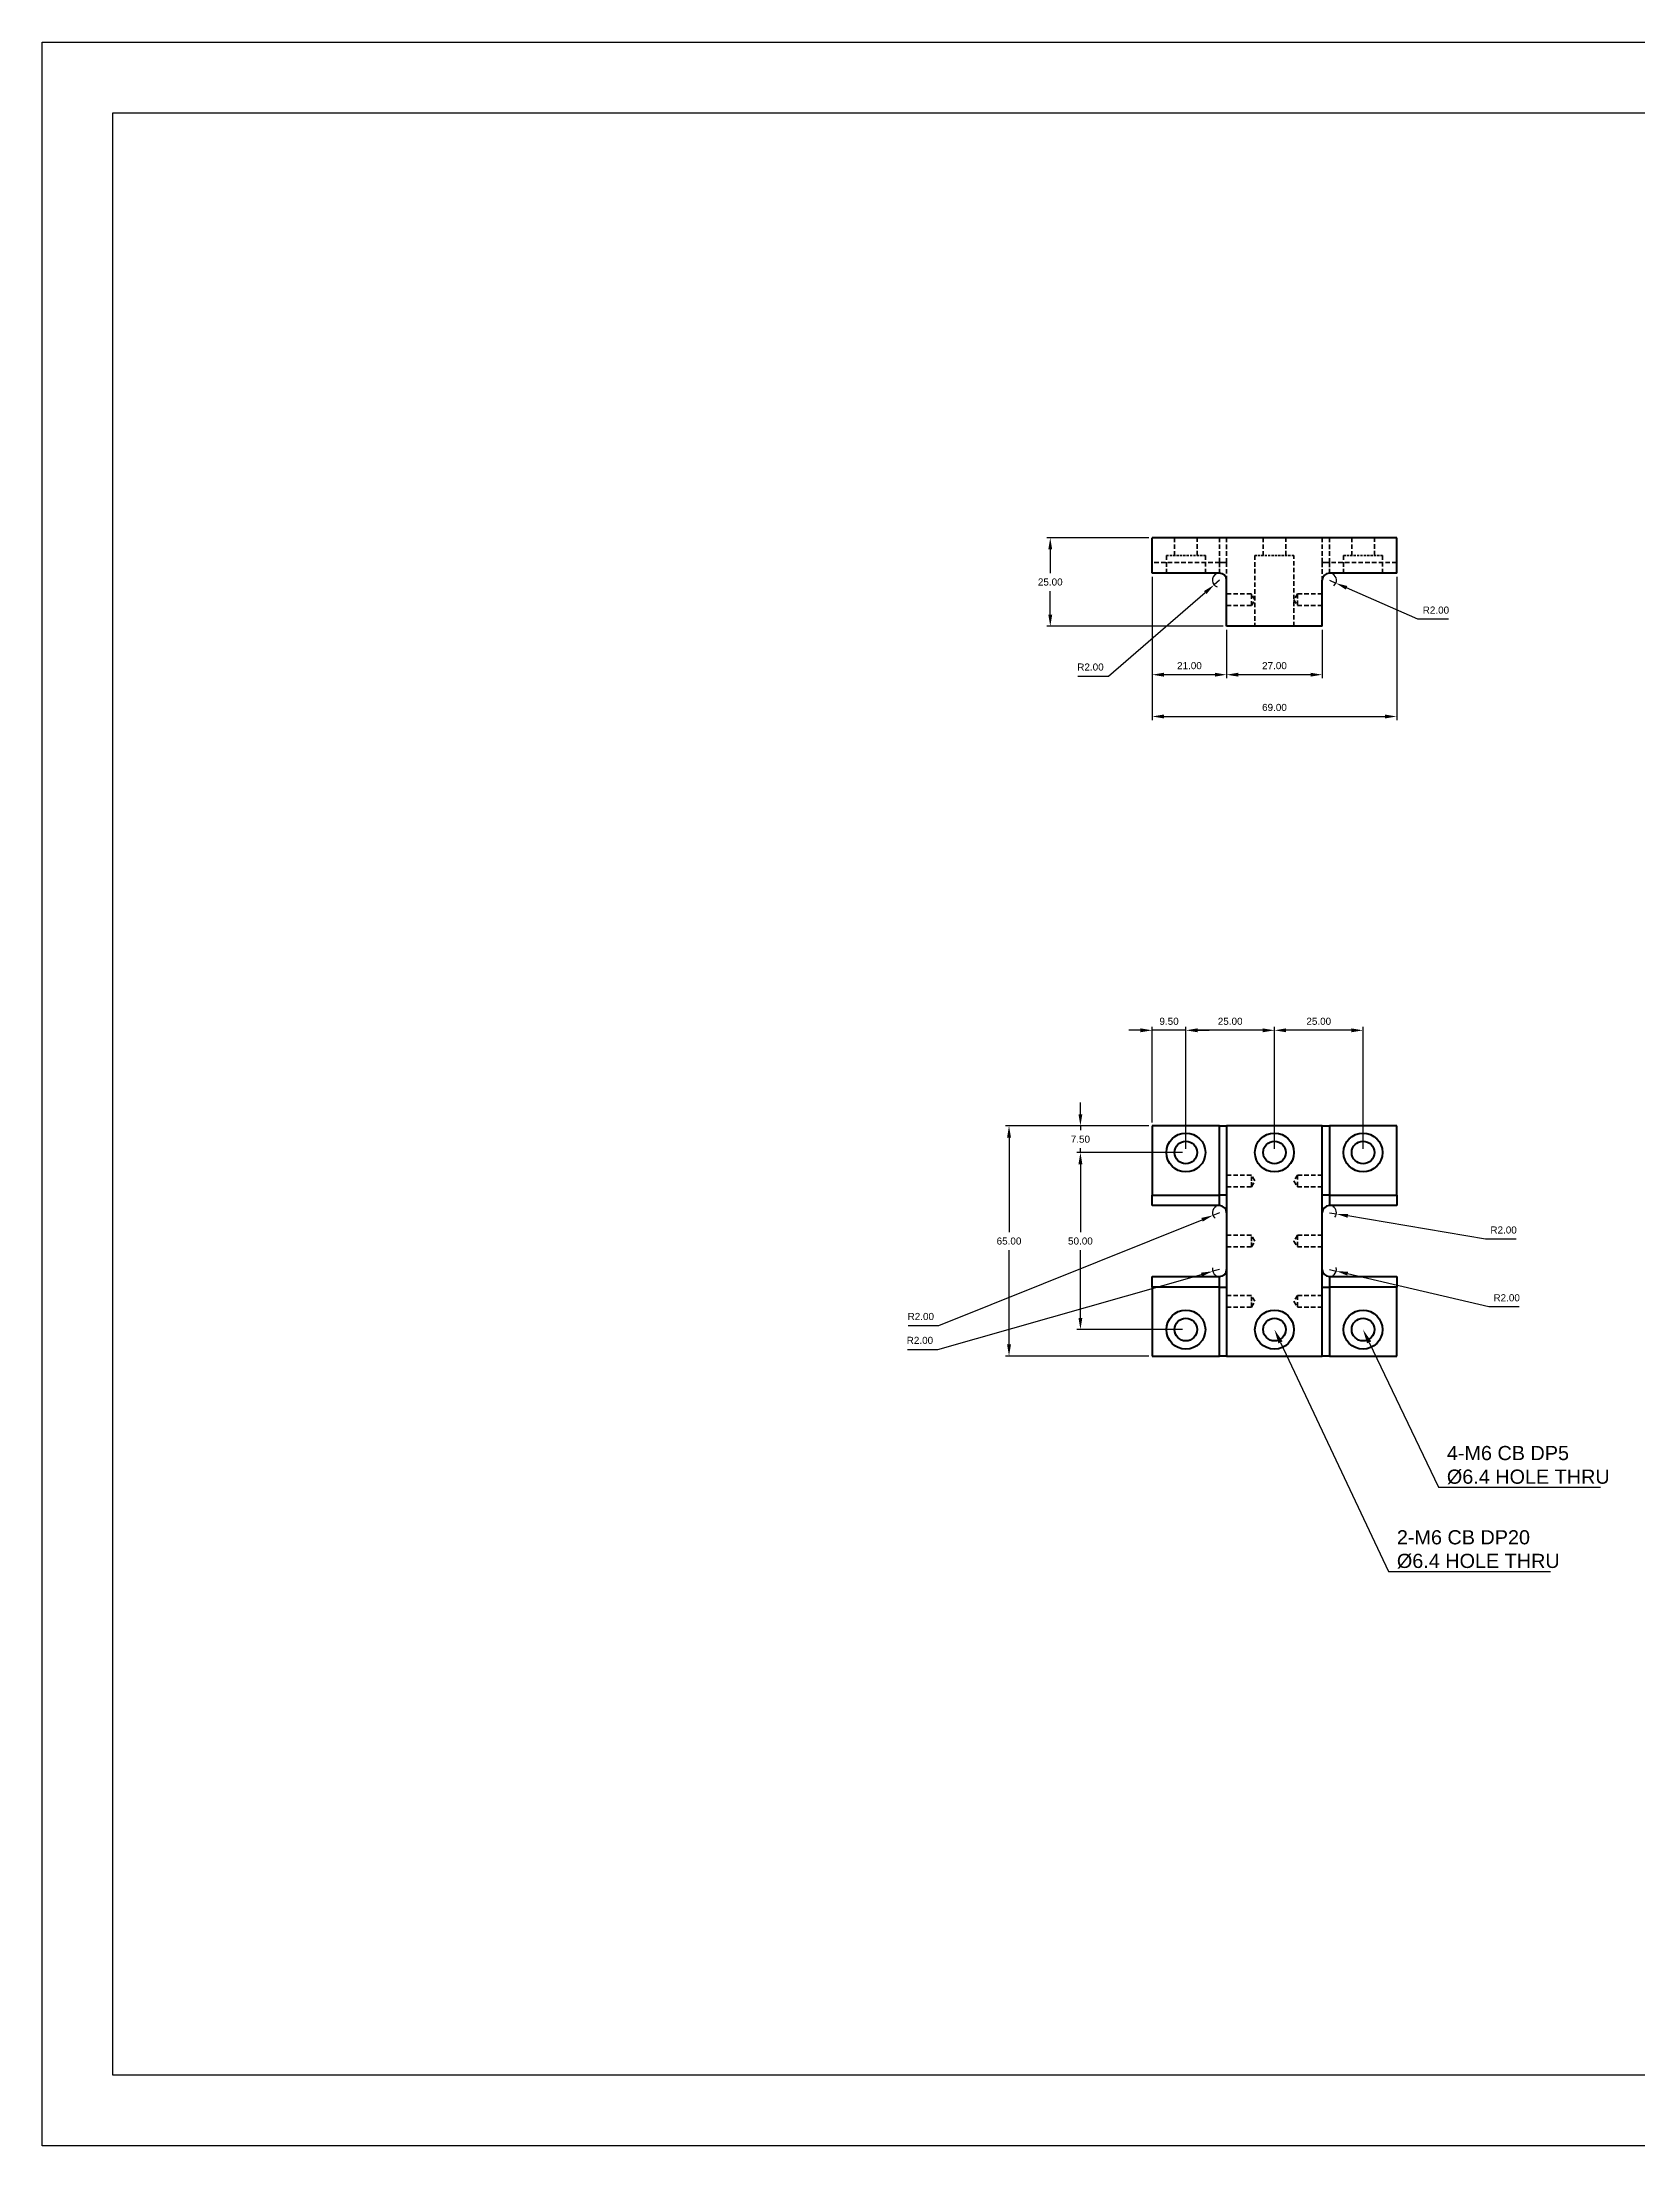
# Model space of a CAD drawing. Header units: millimetres. Extents: x 0 to 7560, y -1188 to 891.
# Drawn here: x 840 to 1291, y 297 to 891 of the extents above; entities that cross this region are included whole.
import ezdxf
from ezdxf import colors
from ezdxf.entities.mleader import LeaderData, LeaderLine
from ezdxf.math import Vec2, Vec3

# ---------------------------------------------------------------- set-up
doc = ezdxf.new("R2010")
doc.units = ezdxf.units.MM
doc.header["$PDSIZE"] = -1
doc.linetypes.add('CENTER', pattern=[10.16, 6.35, -1.27, 1.27, -1.27])
doc.linetypes.add('HIDDEN', pattern=[1.905, 1.27, -0.635])
doc.layers.get('0').update_dxf_attribs({"lineweight": 50})
for name, color, linetype, lineweight in [('숨은선', 4, 'HIDDEN', 35), ('중심선', 1, 'CENTER', 25), ('중요 치수', 4, 'Continuous', 18), ('치수선', 6, 'Continuous', 18)]:
    doc.layers.add(name, color=color, linetype=linetype, lineweight=lineweight)
doc.styles.get("Standard").update_dxf_attribs({"font": 'arial.ttf', "height": 2})
doc.dimstyles.new('ISO-25', dxfattribs={"dimtxt": 2.5, "dimasz": 2.5, "dimexe": 1.25, "dimexo": 0.625, "dimtad": 1, "dimtxsty": 'Standard', "dimcen": 2.5, "dimadec": 0, "dimazin": 0, "dimtfac": 1, "dimtmove": 0, "dimatfit": 3, "dimfxl": 1, "dimarcsym": 0})

# ---------------------------------------------------------------- blocks, each defined once
blk = doc.blocks.new('*D372')
at = {"layer": 'Defpoints', "color": 0, "ltscale": 0.5, "transparency": 16777216}
for p in [(1153.48, 751.28), (1124.7, 726.28), (1174.48, 726.28)]:
    blk.add_point(p, dxfattribs=at)
at = {"layer": '치수선', "color": 0, "lineweight": -2, "ltscale": 0.5, "transparency": 16777216}
for p, q in [((1152.48, 751.28), (1123.7, 751.28)), ((1124.7, 747.98), (1124.7, 741.33)), ((1124.7, 729.58), (1124.7, 736.24)), ((1173.48, 726.28), (1123.7, 726.28))]:
    blk.add_line(p, q, dxfattribs=at)
at = {"layer": '치수선', "color": 0, "ltscale": 0.5, "transparency": 16777216}
for points in [[(1124.15, 747.98), (1125.25, 747.98), (1124.7, 751.28)], [(1124.15, 729.58), (1125.25, 729.58), (1124.7, 726.28)]]:
    blk.add_solid(points, dxfattribs=at)
at = {"layer": '치수선', "color": 0, "ltscale": 0.5, "transparency": 16777216, "insert": (1124.7, 738.78), "char_height": 2, "attachment_point": 5}
blk.add_mtext('25.00', dxfattribs=at)
blk = doc.blocks.new('*D373')
at = {"layer": 'Defpoints', "color": 0, "ltscale": 0.5, "transparency": 16777216}
for p in [(1153.48, 585.21), (1113.06, 520.21), (1153.48, 520.21)]:
    blk.add_point(p, dxfattribs=at)
at = {"layer": '치수선', "color": 0, "lineweight": -2, "ltscale": 0.5, "transparency": 16777216}
for p, q in [((1152.48, 585.21), (1112.06, 585.21)), ((1113.06, 581.91), (1113.06, 555.26)), ((1113.06, 523.51), (1113.06, 550.17)), ((1152.48, 520.21), (1112.06, 520.21))]:
    blk.add_line(p, q, dxfattribs=at)
at = {"layer": '치수선', "color": 0, "ltscale": 0.5, "transparency": 16777216}
for points in [[(1112.51, 581.91), (1113.62, 581.91), (1113.06, 585.21)], [(1112.51, 523.51), (1113.62, 523.51), (1113.06, 520.21)]]:
    blk.add_solid(points, dxfattribs=at)
at = {"layer": '치수선', "color": 0, "ltscale": 0.5, "transparency": 16777216, "insert": (1113.06, 552.71), "char_height": 2, "attachment_point": 5}
blk.add_mtext('65.00', dxfattribs=at)
blk = doc.blocks.new('*D374')
at = {"layer": 'Defpoints', "color": 0, "ltscale": 0.5, "transparency": 16777216}
for p in [(1153.48, 741.28), (1222.48, 741.28), (1222.48, 700.82)]:
    blk.add_point(p, dxfattribs=at)
at = {"layer": '치수선', "color": 0, "lineweight": -2, "ltscale": 0.5, "transparency": 16777216}
for p, q in [((1153.48, 740.28), (1153.48, 699.82)), ((1222.48, 740.28), (1222.48, 699.82)), ((1156.78, 700.82), (1219.17, 700.82))]:
    blk.add_line(p, q, dxfattribs=at)
at = {"layer": '치수선', "color": 0, "ltscale": 0.5, "transparency": 16777216}
for points in [[(1156.78, 701.37), (1156.78, 700.27), (1153.48, 700.82)], [(1219.17, 701.37), (1219.17, 700.27), (1222.48, 700.82)]]:
    blk.add_solid(points, dxfattribs=at)
at = {"layer": '치수선', "color": 0, "ltscale": 0.5, "transparency": 16777216, "insert": (1187.98, 703.37), "char_height": 2, "attachment_point": 5}
blk.add_mtext('69.00', dxfattribs=at)
blk = doc.blocks.new('*D375')
at = {"layer": 'Defpoints', "color": 0, "ltscale": 0.5, "transparency": 16777216}
for p in [(1153.48, 741.28), (1174.48, 726.28), (1153.48, 712.62)]:
    blk.add_point(p, dxfattribs=at)
at = {"layer": '치수선', "color": 0, "lineweight": -2, "ltscale": 0.5, "transparency": 16777216}
for p, q in [((1153.48, 740.28), (1153.48, 711.62)), ((1174.48, 725.28), (1174.48, 711.62)), ((1171.17, 712.62), (1156.78, 712.62))]:
    blk.add_line(p, q, dxfattribs=at)
at = {"layer": '치수선', "color": 0, "ltscale": 0.5, "transparency": 16777216}
for points in [[(1156.78, 713.17), (1156.78, 712.07), (1153.48, 712.62)], [(1171.17, 713.17), (1171.17, 712.07), (1174.48, 712.62)]]:
    blk.add_solid(points, dxfattribs=at)
at = {"layer": '치수선', "color": 0, "ltscale": 0.5, "transparency": 16777216, "insert": (1163.98, 715.16), "char_height": 2, "attachment_point": 5}
blk.add_mtext('21.00', dxfattribs=at)
blk = doc.blocks.new('*D376')
at = {"layer": 'Defpoints', "color": 0, "ltscale": 0.5, "transparency": 16777216}
for p in [(1174.48, 726.28), (1201.48, 726.28), (1174.48, 712.62)]:
    blk.add_point(p, dxfattribs=at)
at = {"layer": '치수선', "color": 0, "lineweight": -2, "ltscale": 0.5, "transparency": 16777216}
for p, q in [((1174.48, 725.28), (1174.48, 711.62)), ((1201.48, 725.28), (1201.48, 711.62)), ((1198.17, 712.62), (1177.78, 712.62))]:
    blk.add_line(p, q, dxfattribs=at)
at = {"layer": '치수선', "color": 0, "ltscale": 0.5, "transparency": 16777216}
for points in [[(1177.78, 713.17), (1177.78, 712.07), (1174.48, 712.62)], [(1198.17, 713.17), (1198.17, 712.07), (1201.48, 712.62)]]:
    blk.add_solid(points, dxfattribs=at)
at = {"layer": '치수선', "color": 0, "ltscale": 0.5, "transparency": 16777216, "insert": (1187.98, 715.16), "char_height": 2, "attachment_point": 5}
blk.add_mtext('27.00', dxfattribs=at)
blk = doc.blocks.new('*D377')
at = {"layer": 'Defpoints', "color": 0, "ltscale": 0.5, "transparency": 16777216}
for p in [(1203.48, 739.28), (1205.31, 738.48)]:
    blk.add_point(p, dxfattribs=at)
at = {"layer": '치수선', "color": 0, "lineweight": -2, "ltscale": 0.5, "transparency": 16777216}
for p, q in [((1203.48, 739.28), (1205.31, 738.48)), ((1228.48, 728.3), (1208.33, 737.15)), ((1237.1, 728.3), (1228.48, 728.3))]:
    blk.add_line(p, q, dxfattribs=at)
blk.add_arc((1203.48, 739.28), 2, 307.64011, 61.35211, dxfattribs=at)
at = {"layer": '치수선', "color": 0, "ltscale": 0.5, "transparency": 16777216}
blk.add_solid([(1208.55, 737.65), (1208.11, 736.65), (1205.31, 738.48)], dxfattribs=at)
at = {"layer": '치수선', "color": 0, "ltscale": 0.5, "transparency": 16777216, "insert": (1233.55, 730.85), "char_height": 2, "attachment_point": 5}
blk.add_mtext('R2.00', dxfattribs=at)
blk = doc.blocks.new('*D378')
at = {"layer": 'Defpoints', "color": 0, "ltscale": 0.5, "transparency": 16777216}
for p in [(1170.96, 737.98), (1172.48, 739.28)]:
    blk.add_point(p, dxfattribs=at)
at = {"layer": '치수선', "color": 0, "lineweight": -2, "ltscale": 0.5, "transparency": 16777216}
for p, q in [((1172.48, 739.28), (1170.96, 737.98)), ((1141.12, 712.22), (1168.46, 735.82)), ((1132.5, 712.22), (1141.12, 712.22))]:
    blk.add_line(p, q, dxfattribs=at)
blk.add_arc((1172.48, 739.28), 2, 118.64789, 249.44382, dxfattribs=at)
at = {"layer": '치수선', "color": 0, "ltscale": 0.5, "transparency": 16777216}
blk.add_solid([(1168.1, 736.24), (1168.82, 735.4), (1170.96, 737.98)], dxfattribs=at)
at = {"layer": '치수선', "color": 0, "ltscale": 0.5, "transparency": 16777216, "insert": (1136.05, 714.77), "char_height": 2, "attachment_point": 5}
blk.add_mtext('R2.00', dxfattribs=at)
blk = doc.blocks.new('*D379')
at = {"layer": 'Defpoints', "color": 0, "ltscale": 0.5, "transparency": 16777216}
for p in [(1153.48, 612.21), (1153.48, 585.21), (1162.98, 577.71)]:
    blk.add_point(p, dxfattribs=at)
at = {"layer": '치수선', "color": 0, "lineweight": -2, "ltscale": 0.5, "transparency": 16777216}
for p, q in [((1150.17, 612.21), (1146.87, 612.21)), ((1153.48, 586.21), (1153.48, 613.21)), ((1162.98, 612.21), (1153.48, 612.21)), ((1162.98, 578.71), (1162.98, 613.21)), ((1166.28, 612.21), (1169.58, 612.21))]:
    blk.add_line(p, q, dxfattribs=at)
at = {"layer": '치수선', "color": 0, "ltscale": 0.5, "transparency": 16777216}
for points in [[(1150.17, 612.76), (1150.17, 611.66), (1153.48, 612.21)], [(1166.28, 612.76), (1166.28, 611.66), (1162.98, 612.21)]]:
    blk.add_solid(points, dxfattribs=at)
at = {"layer": '치수선', "color": 0, "ltscale": 0.5, "transparency": 16777216, "insert": (1158.23, 614.75), "char_height": 2, "attachment_point": 5}
blk.add_mtext('9.50', dxfattribs=at)
blk = doc.blocks.new('*D380')
at = {"layer": 'Defpoints', "color": 0, "ltscale": 0.5, "transparency": 16777216}
for p in [(1162.98, 612.21), (1162.98, 577.71), (1187.98, 577.71)]:
    blk.add_point(p, dxfattribs=at)
at = {"layer": '치수선', "color": 0, "lineweight": -2, "ltscale": 0.5, "transparency": 16777216}
for p, q in [((1162.98, 578.71), (1162.98, 613.21)), ((1184.67, 612.21), (1166.28, 612.21)), ((1187.98, 578.71), (1187.98, 613.21))]:
    blk.add_line(p, q, dxfattribs=at)
at = {"layer": '치수선', "color": 0, "ltscale": 0.5, "transparency": 16777216}
for points in [[(1166.28, 612.76), (1166.28, 611.66), (1162.98, 612.21)], [(1184.67, 612.76), (1184.67, 611.66), (1187.98, 612.21)]]:
    blk.add_solid(points, dxfattribs=at)
at = {"layer": '치수선', "color": 0, "ltscale": 0.5, "transparency": 16777216, "insert": (1175.48, 614.75), "char_height": 2, "attachment_point": 5}
blk.add_mtext('25.00', dxfattribs=at)
blk = doc.blocks.new('*D381')
at = {"layer": 'Defpoints', "color": 0, "ltscale": 0.5, "transparency": 16777216}
for p in [(1187.98, 612.21), (1187.98, 577.71), (1212.98, 577.71)]:
    blk.add_point(p, dxfattribs=at)
at = {"layer": '치수선', "color": 0, "lineweight": -2, "ltscale": 0.5, "transparency": 16777216}
for p, q in [((1187.98, 578.71), (1187.98, 613.21)), ((1209.67, 612.21), (1191.28, 612.21)), ((1212.98, 578.71), (1212.98, 613.21))]:
    blk.add_line(p, q, dxfattribs=at)
at = {"layer": '치수선', "color": 0, "ltscale": 0.5, "transparency": 16777216}
for points in [[(1191.28, 612.76), (1191.28, 611.66), (1187.98, 612.21)], [(1209.67, 612.76), (1209.67, 611.66), (1212.98, 612.21)]]:
    blk.add_solid(points, dxfattribs=at)
at = {"layer": '치수선', "color": 0, "ltscale": 0.5, "transparency": 16777216, "insert": (1200.48, 614.75), "char_height": 2, "attachment_point": 5}
blk.add_mtext('25.00', dxfattribs=at)
blk = doc.blocks.new('*D382')
at = {"layer": 'Defpoints', "color": 0, "ltscale": 0.5, "transparency": 16777216}
for p in [(1133.21, 585.21), (1153.48, 585.21), (1162.98, 577.71)]:
    blk.add_point(p, dxfattribs=at)
at = {"layer": '치수선', "color": 0, "lineweight": -2, "ltscale": 0.5, "transparency": 16777216}
for p, q in [((1133.21, 588.51), (1133.21, 591.82)), ((1152.48, 585.21), (1132.21, 585.21)), ((1133.21, 585.21), (1133.21, 584.01)), ((1161.98, 577.71), (1132.21, 577.71)), ((1133.21, 577.71), (1133.21, 578.92)), ((1133.21, 574.41), (1133.21, 571.11))]:
    blk.add_line(p, q, dxfattribs=at)
at = {"layer": '치수선', "color": 0, "ltscale": 0.5, "transparency": 16777216}
for points in [[(1132.66, 588.51), (1133.76, 588.51), (1133.21, 585.21)], [(1132.66, 574.41), (1133.76, 574.41), (1133.21, 577.71)]]:
    blk.add_solid(points, dxfattribs=at)
at = {"layer": '치수선', "color": 0, "ltscale": 0.5, "transparency": 16777216, "insert": (1133.21, 581.46), "char_height": 2, "attachment_point": 5}
blk.add_mtext('7.50', dxfattribs=at)
blk = doc.blocks.new('*D383')
at = {"layer": 'Defpoints', "color": 0, "ltscale": 0.5, "transparency": 16777216}
for p in [(1162.98, 577.71), (1133.21, 527.71), (1162.98, 527.71)]:
    blk.add_point(p, dxfattribs=at)
at = {"layer": '치수선', "color": 0, "lineweight": -2, "ltscale": 0.5, "transparency": 16777216}
for p, q in [((1161.98, 577.71), (1132.21, 577.71)), ((1133.21, 574.41), (1133.21, 555.26)), ((1133.21, 531.01), (1133.21, 550.17)), ((1161.98, 527.71), (1132.21, 527.71))]:
    blk.add_line(p, q, dxfattribs=at)
at = {"layer": '치수선', "color": 0, "ltscale": 0.5, "transparency": 16777216}
for points in [[(1132.66, 574.41), (1133.76, 574.41), (1133.21, 577.71)], [(1132.66, 531.01), (1133.76, 531.01), (1133.21, 527.71)]]:
    blk.add_solid(points, dxfattribs=at)
at = {"layer": '치수선', "color": 0, "ltscale": 0.5, "transparency": 16777216, "insert": (1133.21, 552.71), "char_height": 2, "attachment_point": 5}
blk.add_mtext('50.00', dxfattribs=at)
blk = doc.blocks.new('*D391')
at = {"layer": 'Defpoints', "color": 0, "ltscale": 0.5, "transparency": 16777216}
for p in [(1203.48, 560.71), (1205.45, 560.38)]:
    blk.add_point(p, dxfattribs=at)
at = {"layer": '치수선', "color": 0, "lineweight": -2, "ltscale": 0.5, "transparency": 16777216}
for p, q in [((1203.48, 560.71), (1205.45, 560.38)), ((1247.57, 553.28), (1208.7, 559.83)), ((1256.2, 553.28), (1247.57, 553.28))]:
    blk.add_line(p, q, dxfattribs=at)
blk.add_arc((1203.48, 560.71), 2, 321.77886, 61.35211, dxfattribs=at)
at = {"layer": '치수선', "color": 0, "ltscale": 0.5, "transparency": 16777216}
blk.add_solid([(1208.8, 560.37), (1208.61, 559.29), (1205.45, 560.38)], dxfattribs=at)
at = {"layer": '치수선', "color": 0, "ltscale": 0.5, "transparency": 16777216, "insert": (1252.65, 555.82), "char_height": 2, "attachment_point": 5}
blk.add_mtext('R2.00', dxfattribs=at)
blk = doc.blocks.new('*D392')
at = {"layer": 'Defpoints', "color": 0, "ltscale": 0.5, "transparency": 16777216}
for p in [(1203.48, 544.71), (1205.42, 544.25)]:
    blk.add_point(p, dxfattribs=at)
at = {"layer": '치수선', "color": 0, "lineweight": -2, "ltscale": 0.5, "transparency": 16777216}
for p, q in [((1203.48, 544.71), (1205.42, 544.25)), ((1248.45, 534.14), (1208.64, 543.5)), ((1257.07, 534.14), (1248.45, 534.14))]:
    blk.add_line(p, q, dxfattribs=at)
blk.add_arc((1203.48, 544.71), 2, 298.64789, 15.42251, dxfattribs=at)
at = {"layer": '치수선', "color": 0, "ltscale": 0.5, "transparency": 16777216}
blk.add_solid([(1208.76, 544.03), (1208.51, 542.96), (1205.42, 544.25)], dxfattribs=at)
at = {"layer": '치수선', "color": 0, "ltscale": 0.5, "transparency": 16777216, "insert": (1253.52, 536.69), "char_height": 2, "attachment_point": 5}
blk.add_mtext('R2.00', dxfattribs=at)
blk = doc.blocks.new('*D393')
at = {"layer": 'Defpoints', "color": 0, "ltscale": 0.5, "transparency": 16777216}
for p in [(1170.62, 559.97), (1172.48, 560.71)]:
    blk.add_point(p, dxfattribs=at)
at = {"layer": '치수선', "color": 0, "lineweight": -2, "ltscale": 0.5, "transparency": 16777216}
for p, q in [((1093.24, 528.86), (1167.56, 558.73)), ((1172.48, 560.71), (1170.62, 559.97)), ((1084.61, 528.86), (1093.24, 528.86))]:
    blk.add_line(p, q, dxfattribs=at)
blk.add_arc((1172.48, 560.71), 2, 118.64789, 230.54567, dxfattribs=at)
at = {"layer": '치수선', "color": 0, "ltscale": 0.5, "transparency": 16777216}
blk.add_solid([(1167.35, 559.25), (1167.76, 558.22), (1170.62, 559.97)], dxfattribs=at)
at = {"layer": '치수선', "color": 0, "ltscale": 0.5, "transparency": 16777216, "insert": (1088.16, 531.41), "char_height": 2, "attachment_point": 5}
blk.add_mtext('R2.00', dxfattribs=at)
blk = doc.blocks.new('*D394')
at = {"layer": 'Defpoints', "color": 0, "ltscale": 0.5, "transparency": 16777216}
for p in [(1170.55, 544.17), (1172.48, 544.71)]:
    blk.add_point(p, dxfattribs=at)
at = {"layer": '치수선', "color": 0, "lineweight": -2, "ltscale": 0.5, "transparency": 16777216}
for p, q in [((1092.98, 522.12), (1167.38, 543.26)), ((1172.48, 544.71), (1170.55, 544.17)), ((1084.36, 522.12), (1092.98, 522.12))]:
    blk.add_line(p, q, dxfattribs=at)
blk.add_arc((1172.48, 544.71), 2, 167.21747, 241.35211, dxfattribs=at)
at = {"layer": '치수선', "color": 0, "ltscale": 0.5, "transparency": 16777216}
blk.add_solid([(1167.23, 543.79), (1167.53, 542.73), (1170.55, 544.17)], dxfattribs=at)
at = {"layer": '치수선', "color": 0, "ltscale": 0.5, "transparency": 16777216, "insert": (1087.91, 524.66), "char_height": 2, "attachment_point": 5}
blk.add_mtext('R2.00', dxfattribs=at)

msp = doc.modelspace()

# ---------------------------------------------------------------- linework, layer by layer
for p, q in [((1153.476, 741.283), (1153.476, 751.283)), ((1222.476, 751.283), (1153.476, 751.283)), ((1222.476, 741.283), (1222.476, 751.283)), ((1172.476, 741.283), (1153.476, 741.283)), ((1174.476, 726.283), (1174.476, 739.283)), ((1201.476, 726.283), (1201.476, 739.283)), ((1222.476, 741.283), (1203.476, 741.283)), ((1201.476, 726.283), (1174.476, 726.283)), ((1153.476, 585.212), (1153.476, 565.712)), ((1172.476, 585.212), (1153.476, 585.212)), ((1172.476, 565.712), (1172.476, 585.212)), ((1172.476, 585.212), (1174.476, 585.212)), ((1201.476, 585.212), (1174.476, 585.212)), ((1174.476, 585.212), (1174.476, 520.212)), ((1201.476, 520.212), (1201.476, 585.212)), ((1201.476, 585.212), (1203.476, 585.212)), ((1203.476, 585.212), (1203.476, 565.712)), ((1222.476, 585.212), (1203.476, 585.212)), ((1222.476, 565.712), (1222.476, 585.212)), ((1153.476, 565.712), (1172.476, 565.712)), ((1153.476, 562.712), (1153.476, 565.712)), ((1174.476, 565.712), (1172.476, 565.712)), ((1172.476, 562.712), (1172.476, 565.712)), ((1203.476, 565.712), (1201.476, 565.712)), ((1203.476, 565.712), (1203.476, 562.712)), ((1203.476, 565.712), (1222.476, 565.712)), ((1222.476, 565.712), (1222.476, 562.712)), ((1172.476, 562.712), (1153.476, 562.712)), ((1222.476, 562.712), (1203.476, 562.712)), ((1153.476, 539.712), (1153.476, 542.712)), ((1153.476, 542.712), (1172.476, 542.712)), ((1172.476, 539.712), (1172.476, 542.712)), ((1203.476, 542.712), (1203.476, 539.712)), ((1203.476, 542.712), (1222.476, 542.712)), ((1222.476, 542.712), (1222.476, 539.712)), ((1172.476, 539.712), (1153.476, 539.712)), ((1153.476, 539.712), (1153.476, 520.212)), ((1172.476, 539.712), (1174.476, 539.712)), ((1172.476, 520.212), (1172.476, 539.712)), ((1201.476, 539.712), (1203.476, 539.712)), ((1203.476, 539.712), (1203.476, 520.212)), ((1222.476, 539.712), (1203.476, 539.712)), ((1222.476, 520.212), (1222.476, 539.712)), ((1153.476, 520.212), (1172.476, 520.212)), ((1174.476, 520.212), (1172.476, 520.212)), ((1174.476, 520.212), (1201.476, 520.212)), ((1203.476, 520.212), (1201.476, 520.212)), ((1203.476, 520.212), (1222.476, 520.212))]:
    msp.add_line(p, q)
for centre, radius in [((1162.976, 577.712), 5.5), ((1187.976, 577.712), 5.5), ((1212.976, 577.712), 5.5), ((1162.976, 577.712), 3.2), ((1187.976, 577.712), 3.2), ((1212.976, 577.712), 3.2), ((1162.976, 527.712), 5.5), ((1162.976, 527.712), 3.2), ((1187.976, 527.712), 5.5), ((1187.976, 527.712), 3.2), ((1212.976, 527.712), 5.5), ((1212.976, 527.712), 3.2)]:
    msp.add_circle(centre, radius)
for centre, start, end in [((1172.476, 739.283), 0, 90), ((1203.476, 739.283), 90, 180), ((1172.476, 560.712), 0, 90), ((1203.476, 560.712), 90, 180), ((1172.476, 544.712), 270, 0), ((1203.476, 544.712), 180, 270)]:
    msp.add_arc(centre, 2, start, end)
at = {"layer": '숨은선'}
for p, q in [((1159.776, 751.283), (1159.776, 746.283)), ((1166.176, 746.283), (1166.176, 751.283)), ((1172.476, 751.283), (1172.476, 744.283)), ((1174.476, 744.283), (1174.476, 751.283)), ((1184.776, 751.283), (1184.776, 746.283)), ((1191.176, 746.283), (1191.176, 751.283)), ((1201.476, 751.283), (1201.476, 744.283)), ((1203.476, 744.283), (1203.476, 751.283)), ((1209.776, 751.283), (1209.776, 746.283)), ((1216.176, 746.283), (1216.176, 751.283)), ((1172.476, 744.283), (1153.476, 744.283)), ((1157.476, 746.283), (1157.476, 741.283)), ((1168.476, 741.283), (1168.476, 746.283)), ((1172.476, 744.283), (1172.476, 741.283)), ((1174.476, 744.283), (1172.476, 744.283)), ((1172.476, 744.283), (1174.476, 744.283)), ((1172.476, 741.283), (1172.476, 744.283)), ((1174.476, 739.283), (1174.476, 744.283)), ((1182.476, 746.283), (1182.476, 726.283)), ((1193.476, 726.283), (1193.476, 746.283)), ((1203.476, 744.283), (1201.476, 744.283)), ((1201.476, 744.283), (1201.476, 739.283)), ((1201.476, 744.283), (1203.476, 744.283)), ((1203.476, 741.283), (1203.476, 744.283)), ((1222.476, 744.283), (1203.476, 744.283)), ((1203.476, 744.283), (1203.476, 741.283)), ((1207.476, 746.283), (1207.476, 741.283)), ((1218.476, 741.283), (1218.476, 746.283)), ((1181.476, 735.433), (1174.476, 735.433)), ((1174.476, 732.133), (1181.476, 732.133)), ((1181.476, 732.133), (1181.476, 735.433)), ((1182.468, 733.783), (1181.476, 735.433)), ((1181.476, 732.133), (1182.468, 733.783)), ((1194.476, 735.433), (1193.485, 733.783)), ((1193.485, 733.783), (1194.476, 732.133)), ((1194.476, 735.433), (1194.476, 732.133)), ((1201.476, 735.433), (1194.476, 735.433)), ((1194.476, 732.133), (1201.476, 732.133)), ((1181.476, 571.362), (1174.476, 571.362)), ((1181.476, 569.712), (1181.476, 571.362)), ((1182.468, 569.712), (1181.476, 571.362)), ((1194.476, 571.362), (1193.485, 569.712)), ((1194.476, 571.362), (1194.476, 568.062)), ((1201.476, 571.362), (1194.476, 571.362)), ((1174.476, 568.062), (1181.476, 568.062)), ((1181.476, 568.062), (1181.476, 569.712)), ((1181.476, 568.062), (1182.468, 569.712)), ((1193.485, 569.712), (1194.476, 568.062)), ((1194.476, 568.062), (1201.476, 568.062)), ((1181.476, 554.362), (1174.476, 554.362)), ((1181.476, 552.712), (1181.476, 554.362)), ((1182.468, 552.712), (1181.476, 554.362)), ((1181.476, 551.062), (1181.476, 552.712)), ((1181.476, 551.062), (1182.468, 552.712)), ((1194.476, 554.362), (1193.485, 552.712)), ((1193.485, 552.712), (1194.476, 551.062)), ((1194.476, 554.362), (1194.476, 551.062)), ((1201.476, 554.362), (1194.476, 554.362)), ((1174.476, 551.062), (1181.476, 551.062)), ((1194.476, 551.062), (1201.476, 551.062)), ((1181.476, 537.362), (1174.476, 537.362)), ((1181.476, 535.712), (1181.476, 537.362)), ((1182.468, 535.712), (1181.476, 537.362)), ((1181.476, 534.062), (1181.476, 535.712)), ((1181.476, 534.062), (1182.468, 535.712)), ((1194.476, 537.362), (1193.485, 535.712)), ((1193.485, 535.712), (1194.476, 534.062)), ((1194.476, 537.362), (1194.476, 534.062)), ((1201.476, 537.362), (1194.476, 537.362)), ((1174.476, 534.062), (1181.476, 534.062)), ((1194.476, 534.062), (1201.476, 534.062))]:
    msp.add_line(p, q, dxfattribs=at)
at = {"layer": '숨은선', "ltscale": 0.5}
for p, q in [((1157.476, 746.283), (1168.476, 746.283)), ((1193.476, 746.283), (1182.476, 746.283)), ((1207.476, 746.283), (1218.476, 746.283))]:
    msp.add_line(p, q, dxfattribs=at)
at = {"layer": '중심선', "linetype": 'ByBlock', "ltscale": 0.5}
for points in [[(840.146, 891.232), (1680.146, 891.232), (1680.146, 297.232), (840.146, 297.232)], [(860.146, 871.232), (1660.146, 871.232), (1660.146, 317.232), (860.146, 317.232)]]:
    msp.add_lwpolyline(points, close=True, dxfattribs=at)

# ---------------------------------------------------------------- dimensions: what is measured, and where the dimension line sits
at = {"layer": '치수선', "ltscale": 0.5}
for base, p1, p2, picture, middle in [((1124.7, 726.283), (1153.476, 751.283), (1174.476, 726.283), '*D372', (1124.7, 738.783)), ((1133.211, 585.212), (1162.976, 577.712), (1153.476, 585.212), '*D382', (1133.211, 581.462)), ((1113.065, 520.212), (1153.476, 585.212), (1153.476, 520.212), '*D373', (1113.065, 552.712)), ((1133.211, 527.712), (1162.976, 577.712), (1162.976, 527.712), '*D383', (1133.211, 552.712))]:
    dim = msp.add_linear_dim(base=base, p1=p1, p2=p2, angle=90, dimstyle='ISO-25', override={"dimtxt": 2, "dimasz": 3.302, "dimexe": 1, "dimexo": 1, "dimgap": 1.524, "dimtih": 1, "dimtoh": 1, "dimzin": 1, "dimdsep": 46, "dimcen": -10, "dimadec": 2, "dimtzin": 1}, dxfattribs=at)
    dim.commit()
    dim.dimension.update_dxf_attribs({"geometry": picture, "text_midpoint": middle})
for center, mpoint, picture, middle in [((1172.476, 739.283), (1170.962, 737.976), '*D378', (1136.05, 712.224)), ((1203.476, 739.283), (1205.308, 738.478), '*D377', (1233.551, 728.302)), ((1172.476, 560.712), (1170.621, 559.966), '*D393', (1088.163, 528.862)), ((1203.476, 560.712), (1205.449, 560.38), '*D391', (1247.571, 553.275)), ((1172.476, 544.712), (1170.553, 544.165), '*D394', (1087.907, 522.12)), ((1203.476, 544.712), (1205.423, 544.255), '*D392', (1248.446, 534.144))]:
    dim = msp.add_radius_dim(center=center, mpoint=mpoint, dimstyle='ISO-25', override={"dimtxt": 2, "dimasz": 3.302, "dimexe": 1, "dimexo": 1, "dimgap": 1.524, "dimtih": 1, "dimtoh": 1, "dimzin": 1, "dimdsep": 46, "dimcen": -10, "dimadec": 2, "dimtzin": 1}, dxfattribs=at)
    dim.commit()
    dim.dimension.update_dxf_attribs({"geometry": picture, "text_midpoint": middle, "dimtype": 164})
for base, p1, p2, picture, middle in [((1222.476, 700.822), (1153.476, 741.283), (1222.476, 741.283), '*D374', (1187.976, 703.367)), ((1153.476, 712.616), (1174.476, 726.283), (1153.476, 741.283), '*D375', (1163.976, 715.161)), ((1174.476, 712.616), (1201.476, 726.283), (1174.476, 726.283), '*D376', (1187.976, 715.161)), ((1153.476, 612.208), (1162.976, 577.712), (1153.476, 585.212), '*D379', (1158.226, 614.753)), ((1162.976, 612.208), (1187.976, 577.712), (1162.976, 577.712), '*D380', (1175.476, 614.753)), ((1187.976, 612.208), (1212.976, 577.712), (1187.976, 577.712), '*D381', (1200.476, 614.753))]:
    dim = msp.add_linear_dim(base=base, p1=p1, p2=p2, dimstyle='ISO-25', override={"dimtxt": 2, "dimasz": 3.302, "dimexe": 1, "dimexo": 1, "dimgap": 1.524, "dimtih": 1, "dimtoh": 1, "dimzin": 1, "dimdsep": 46, "dimcen": -10, "dimadec": 2, "dimtzin": 1}, dxfattribs=at)
    dim.commit()
    dim.dimension.update_dxf_attribs({"geometry": picture, "text_midpoint": middle})

# ---------------------------------------------------------------- leaders
at = {"layer": '중요 치수', "ltscale": 0.5}
ml = msp.add_multileader_mtext('Standard', dxfattribs=at)
ml.set_content('2-M6 CB DP20\\P%%C6.4 HOLE THRU', color=256)
ml.set_leader_properties()
ml.build(insert=Vec2(0, 0))
ml.multileader.update_dxf_attribs({"text_left_attachment_type": 5, "text_right_attachment_type": 5, "dogleg_length": 0.36})
ctx = ml.context
ctx.base_point, ctx.plane_origin = Vec3(1220.53, 459.394), Vec3(1187.976, 527.712)
ctx.left_attachment, ctx.right_attachment = 5, 5
notes = []
notes.append((ctx, [(0, (1, 1, 0), (1220.17, 459.394), (1, 0), 0.36, [(0, [(1187.976, 527.712)], 0, [])])]))
ctx.mtext.insert, ctx.mtext.flow_direction = Vec3(1222.53, 471.076), 5
ml = msp.add_multileader_mtext('Standard', dxfattribs=at)
ml.set_content('4-M6 CB DP5\\P%%C6.4 HOLE THRU', color=256)
ml.set_leader_properties()
ml.build(insert=Vec2(0, 0))
ml.multileader.update_dxf_attribs({"text_left_attachment_type": 5, "text_right_attachment_type": 5, "dogleg_length": 0.36})
ctx = ml.context
ctx.base_point, ctx.plane_origin = Vec3(1234.644, 483.178), Vec3(1212.976, 527.712)
ctx.left_attachment, ctx.right_attachment = 5, 5
notes.append((ctx, [(0, (1, 1, 0), (1234.284, 483.178), (1, 0), 0.36, [(0, [(1212.976, 527.712)], 0, [])])]))
ctx.mtext.insert, ctx.mtext.flow_direction = Vec3(1236.644, 494.86), 5
for ctx, leaders in notes:
    for number, flags, end, landing, length, lines in leaders:
        leader = LeaderData()
        leader.index, (leader.has_last_leader_line, leader.has_dogleg_vector, leader.attachment_direction) = number, flags
        leader.last_leader_point, leader.dogleg_vector, leader.dogleg_length = Vec3(end), Vec3(landing), length
        for number, points, colour, breaks in lines:
            line = LeaderLine()
            line.index, line.vertices, line.color, line.breaks = number, Vec3.list(points), colors.encode_raw_color(colour), breaks
            leader.lines.append(line)
        ctx.leaders.append(leader)

doc.saveas('drawing.dxf')
